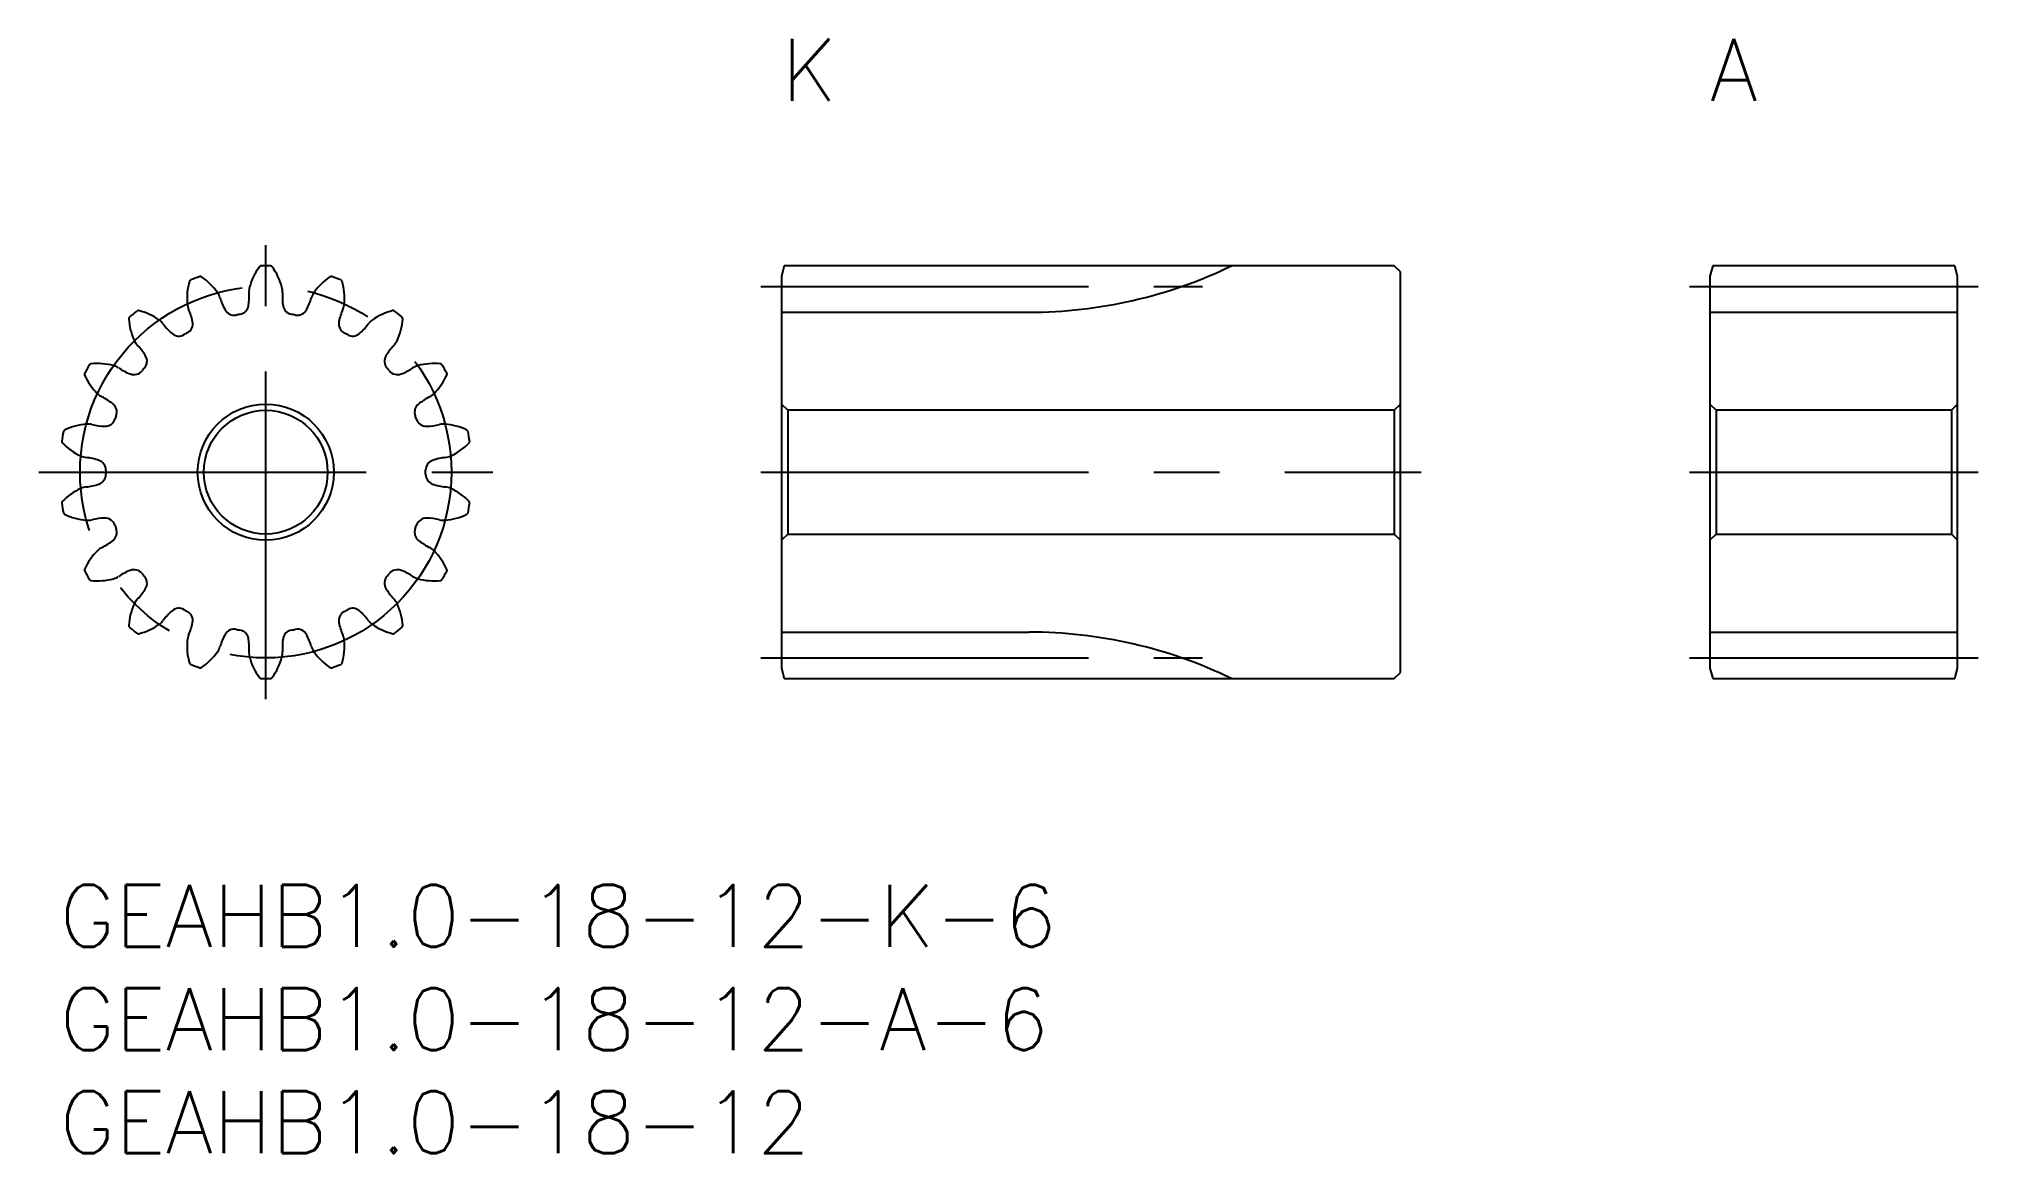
# Model space of a CAD drawing. Extents: x -1 to 93, y -13 to 41.
import ezdxf

# ---------------------------------------------------------------- set-up
doc = ezdxf.new("R2010")
doc.units = 0
doc.header["$LTSCALE"] = 0.5
doc.linetypes.add('CENTER', pattern=[50.8, 31.75, -6.35, 6.35, -6.35])
for name, color, linetype in [('MSM_CENTER', 1, 'CENTER'), ('MSM_CONTINUOUS', 7, 'CONTINUOUS'), ('MSM_PART_NUMBER', 7, 'CONTINUOUS')]:
    doc.layers.add(name, color=color, linetype=linetype)
doc.styles.get("Standard").update_dxf_attribs({"font": 'txt.shx', "height": 1, "bigfont": 'bigfont.shx'})

# ---------------------------------------------------------------- blocks, each defined once
blk = doc.blocks.new('*U3')
at = {"layer": 'MSM_PART_NUMBER'}
blk.add_text('GEAHB1.0-18-12-A-6', height=3, dxfattribs=at).set_placement((0, -8))
blk = doc.blocks.new('*U4')
at = {"layer": 'MSM_PART_NUMBER'}
blk.add_text('GEAHB1.0-18-12-K-6', height=3, dxfattribs=at).set_placement((0, -3))
blk = doc.blocks.new('*U5')
at = {"layer": 'MSM_PART_NUMBER'}
blk.add_text('K', height=3, dxfattribs=at).set_placement((35, 38))
blk = doc.blocks.new('*U6')
at = {"layer": 'MSM_PART_NUMBER'}
blk.add_text('A', height=3, dxfattribs=at).set_placement((80, 38))
blk = doc.blocks.new('*U7')
at = {"layer": 'MSM_PART_NUMBER'}
blk.add_text('GEAHB1.0-18-12', height=3, dxfattribs=at).set_placement((0, -13))

msp = doc.modelspace()

# ---------------------------------------------------------------- linework, layer by layer
at = {"layer": 'MSM_CENTER'}
for p, q in [((10, 9), (10, 31)), ((34, 29), (55.395, 29)), ((79, 29), (93, 29)), ((-1, 20), (21, 20)), ((34, 20), (66, 20)), ((79, 20), (93, 20)), ((34, 11), (55.395, 11)), ((79, 11), (93, 11))]:
    msp.add_line(p, q, dxfattribs=at)
msp.add_circle((10, 20), 9, dxfattribs=at)
at = {"layer": 'MSM_CONTINUOUS'}
for p, q in [((35.134, 30), (35, 29.5)), ((35, 29.5), (35, 10.5)), ((64.7, 30), (35.134, 30)), ((65, 29.7), (64.7, 30)), ((65, 10.3), (65, 29.7)), ((80.134, 30), (80, 29.5)), ((80, 29.5), (80, 10.5)), ((91.866, 30), (80.134, 30)), ((92, 29.5), (91.866, 30)), ((92, 10.5), (92, 29.5)), ((35, 27.75), (47, 27.75)), ((80, 27.75), (92, 27.75)), ((35, 23.3), (35.3, 23)), ((35.3, 23), (35.3, 17)), ((64.7, 23), (35.3, 23)), ((64.7, 23), (65, 23.3)), ((64.7, 23), (64.7, 17)), ((80, 23.3), (80.3, 23)), ((80.3, 23), (80.3, 17)), ((91.7, 23), (80.3, 23)), ((91.7, 23), (92, 23.3)), ((91.7, 23), (91.7, 17)), ((35.3, 17), (35, 16.7)), ((35.3, 17), (64.7, 17)), ((65, 16.7), (64.7, 17)), ((80.3, 17), (80, 16.7)), ((80.3, 17), (91.7, 17)), ((92, 16.7), (91.7, 17)), ((35, 12.25), (47, 12.25)), ((80, 12.25), (92, 12.25)), ((35, 10.5), (35.134, 10)), ((80, 10.5), (80.134, 10)), ((91.866, 10), (92, 10.5)), ((35.134, 10), (64.7, 10)), ((64.7, 10), (65, 10.3)), ((80.134, 10), (91.866, 10))]:
    msp.add_line(p, q, dxfattribs=at)
for radius in [3.3, 3]:
    msp.add_circle((10, 20), radius, dxfattribs=at)
for centre, radius, start, end in [((9.185, 28.418), 3, 163.91572, 185), ((6.399, 29.222), 0.1, 111.33276, 163.91573), ((10, 20), 10, 108.66724, 111.33276), ((6.831, 29.379), 0.1, 56.08426, 108.66725), ((5.213, 26.973), 3, 35, 56.08428), ((12.113, 28.189), 3, 143.91572, 165), ((9.77, 29.897), 0.1, 91.33276, 143.91573), ((10, 20), 10, 88.66724, 91.33276), ((10.23, 29.897), 0.1, 36.08428, 88.66725), ((7.887, 28.189), 3, 15, 36.08428), ((14.787, 26.973), 3, 123.91572, 145), ((13.169, 29.379), 0.1, 71.33276, 123.9157), ((10, 20), 10, 68.66724, 71.33276), ((13.601, 29.222), 0.1, 16.08431, 68.66726), ((10.815, 28.418), 3, 355, 16.08428), ((47, 50.25), 22.5, 270, 295.84193), ((7.005, 28.228), 0.812, 15.96768, 35), ((10.448, 29.216), 2.769, 196.03072, 209.26068), ((6.427, 28.507), 2.769, 350.73932, 3.96928), ((10, 28.756), 0.812, 165, 184.03232), ((10, 28.756), 0.812, 355.96768, 15), ((13.573, 28.507), 2.769, 176.03072, 189.26068), ((9.552, 29.216), 2.769, 330.73932, 343.96928), ((12.995, 28.228), 0.812, 145, 164.03232), ((3.462, 27.434), 0.1, 131.33276, 183.91573), ((6.355, 27.632), 3, 183.91572, 205), ((10, 20), 10, 128.66724, 131.33276), ((3.815, 27.73), 0.1, 76.08431, 128.66725), ((3.117, 24.915), 3, 55, 76.08428), ((4.372, 26.707), 0.812, 35.96768, 55), ((7.005, 28.228), 0.812, 185, 204.03232), ((5.963, 27.195), 0.5, 299.29834, 10.73931), ((3.733, 26.772), 2.769, 10.73932, 23.96928), ((8.468, 28.107), 0.5, 209.26067, 280.70166), ((10, 20), 7.75, 99.29834, 100.70166), ((8.667, 28.142), 0.5, 279.29834, 350.73931), ((11.333, 28.142), 0.5, 189.26067, 260.70166), ((10, 20), 7.75, 79.29834, 80.70166), ((11.532, 28.107), 0.5, 259.29834, 330.73931), ((14.037, 27.195), 0.5, 169.26067, 240.70166), ((16.267, 26.772), 2.769, 156.03072, 169.26068), ((12.995, 28.228), 0.812, 335.96768, 355), ((15.628, 26.707), 0.812, 125, 144.03232), ((16.883, 24.915), 3, 103.91572, 125), ((16.185, 27.73), 0.1, 51.33276, 103.9157), ((10, 20), 10, 48.66724, 51.33276), ((13.645, 27.632), 3, 335, 356.08428), ((16.538, 27.434), 0.1, 356.08431, 48.66726), ((4.372, 26.707), 0.812, 205, 224.03232), ((7.269, 28.813), 2.769, 216.03072, 229.26068), ((5.788, 27.094), 0.5, 229.26067, 300.70166), ((10, 20), 7.75, 119.29834, 120.70166), ((10, 20), 7.75, 59.29834, 60.70166), ((14.212, 27.094), 0.5, 239.29834, 310.73931), ((12.731, 28.813), 2.769, 310.73932, 323.96928), ((15.628, 26.707), 0.812, 315.96768, 335), ((1.795, 24.22), 2.769, 30.73932, 43.96928), ((3.746, 25.38), 0.5, 319.29834, 30.73931), ((16.254, 25.38), 0.5, 149.26067, 220.70166), ((18.205, 24.22), 2.769, 136.03072, 149.26068), ((1.314, 24.749), 0.1, 151.33276, 203.9157), ((3.965, 25.925), 3, 203.91572, 225), ((10, 20), 10, 148.66724, 151.33276), ((1.544, 25.148), 0.1, 96.08428, 148.66725), ((1.851, 22.264), 3, 75, 96.08428), ((2.417, 24.378), 0.812, 55.96768, 75), ((4.419, 27.347), 2.769, 236.03072, 249.26068), ((3.616, 25.225), 0.5, 249.26067, 320.70166), ((10, 20), 7.75, 139.29834, 140.70166), ((10, 20), 7.75, 39.29834, 40.70166), ((16.384, 25.225), 0.5, 219.29834, 290.73931), ((15.581, 27.347), 2.769, 290.73932, 303.96928), ((17.583, 24.378), 0.812, 105, 124.03232), ((18.149, 22.264), 3, 83.91572, 105), ((16.035, 25.925), 3, 315, 336.08428), ((18.456, 25.148), 0.1, 31.33276, 83.9157), ((10, 20), 10, 28.66724, 31.33276), ((18.686, 24.749), 0.1, 336.08431, 28.66726), ((2.417, 24.378), 0.812, 225, 244.03232), ((0.847, 21.159), 2.769, 50.73932, 63.96928), ((19.153, 21.159), 2.769, 116.03072, 129.26068), ((17.583, 24.378), 0.812, 295.96768, 315), ((2.214, 22.727), 0.5, 269.26067, 340.70166), ((2.283, 22.916), 0.5, 339.29834, 50.73931), ((10, 20), 7.75, 159.29834, 160.70166), ((17.717, 22.916), 0.5, 129.26067, 200.70166), ((10, 20), 7.75, 19.29834, 20.70166), ((17.786, 22.727), 0.5, 199.29834, 270.73931), ((10, 20), 10, 168.66724, 171.33276), ((0.293, 21.945), 0.1, 116.08431, 168.66726), ((1.568, 19.341), 3, 95, 116.08428), ((1.377, 21.52), 0.812, 75.96768, 95), ((2.243, 24.996), 2.769, 256.03072, 269.26068), ((17.757, 24.996), 2.769, 270.73932, 283.96928), ((18.623, 21.52), 0.812, 85, 104.03232), ((18.432, 19.341), 3, 63.91572, 85), ((19.707, 21.945), 0.1, 11.33276, 63.9157), ((10, 20), 10, 8.66724, 11.33276), ((0.213, 21.492), 0.1, 171.33276, 223.9157), ((2.302, 23.503), 3, 223.91572, 245), ((1.377, 21.52), 0.812, 245, 264.03232), ((1.002, 17.959), 2.769, 70.73932, 83.96928), ((18.998, 17.959), 2.769, 96.03072, 109.26068), ((18.623, 21.52), 0.812, 275.96768, 295), ((17.698, 23.503), 3, 295, 316.08428), ((19.787, 21.492), 0.1, 316.08431, 8.66726), ((1.751, 20.101), 0.5, 359.29834, 70.73931), ((1.751, 19.899), 0.5, 289.26067, 0.70166), ((10, 20), 7.75, 179.29834, 180.70166), ((18.249, 20.101), 0.5, 109.26067, 180.70166), ((10, 20), 7.75, 359.29834, 0.70166), ((18.249, 19.899), 0.5, 179.29834, 250.73931), ((2.302, 16.497), 3, 115, 136.08428), ((1.377, 18.48), 0.812, 95.96768, 115), ((1.002, 22.041), 2.769, 276.03072, 289.26068), ((18.998, 22.041), 2.769, 250.73932, 263.96928), ((18.623, 18.48), 0.812, 65, 84.03232), ((17.698, 16.497), 3, 43.91572, 65), ((0.213, 18.508), 0.1, 136.08428, 188.66725), ((10, 20), 10, 188.66724, 191.33276), ((0.293, 18.055), 0.1, 191.33276, 243.9157), ((1.568, 20.659), 3, 243.91572, 265), ((18.432, 20.659), 3, 275, 296.08429), ((19.707, 18.055), 0.1, 296.08433, 348.66726), ((10, 20), 10, 348.66724, 351.33276), ((19.787, 18.508), 0.1, 351.33276, 43.9157), ((1.377, 18.48), 0.812, 265, 284.03232), ((2.243, 15.004), 2.769, 90.73932, 103.96928), ((2.214, 17.273), 0.5, 19.29834, 90.73931), ((2.283, 17.084), 0.5, 309.26067, 20.70166), ((10, 20), 7.75, 199.29834, 200.70166), ((17.717, 17.084), 0.5, 159.29834, 230.73931), ((10, 20), 7.75, 339.29834, 340.70166), ((17.786, 17.273), 0.5, 89.26067, 160.70166), ((17.757, 15.004), 2.769, 76.03072, 89.26068), ((18.623, 18.48), 0.812, 255.96768, 275), ((3.965, 14.075), 3, 135, 156.08428), ((2.417, 15.622), 0.812, 115.96768, 135), ((0.847, 18.841), 2.769, 296.03072, 309.26068), ((19.153, 18.841), 2.769, 230.73932, 243.96928), ((17.583, 15.622), 0.812, 45, 64.03232), ((16.035, 14.075), 3, 23.91572, 45), ((1.314, 15.251), 0.1, 156.08428, 208.66725), ((10, 20), 10, 208.66724, 211.33276), ((4.419, 12.653), 2.769, 110.73932, 123.96928), ((3.616, 14.775), 0.5, 39.29834, 110.73931), ((10, 20), 7.75, 219.29834, 220.70166), ((10, 20), 7.75, 319.29834, 320.70166), ((16.384, 14.775), 0.5, 69.26067, 140.70166), ((15.581, 12.653), 2.769, 56.03072, 69.26068), ((10, 20), 10, 328.66724, 331.33276), ((18.686, 15.251), 0.1, 331.33276, 23.9157), ((1.544, 14.852), 0.1, 211.33276, 263.9157), ((1.851, 17.736), 3, 263.91572, 285), ((2.417, 15.622), 0.812, 285, 304.03232), ((1.795, 15.78), 2.769, 316.03072, 329.26068), ((3.746, 14.62), 0.5, 329.26067, 40.70166), ((16.254, 14.62), 0.5, 139.29834, 210.73931), ((18.205, 15.78), 2.769, 210.73932, 223.96928), ((17.583, 15.622), 0.812, 235.96768, 255), ((18.149, 17.736), 3, 255, 276.08428), ((18.456, 14.852), 0.1, 276.08431, 328.66726), ((6.355, 12.368), 3, 155, 176.08428), ((4.372, 13.293), 0.812, 135.96768, 155), ((7.269, 11.187), 2.769, 130.73932, 143.96928), ((5.788, 12.906), 0.5, 59.29834, 130.73931), ((10, 20), 7.75, 239.29834, 240.70166), ((5.963, 12.805), 0.5, 349.26067, 60.70166), ((14.037, 12.805), 0.5, 119.29834, 190.73931), ((10, 20), 7.75, 299.29834, 300.70166), ((14.212, 12.906), 0.5, 49.26067, 120.70166), ((12.731, 11.187), 2.769, 36.03072, 49.26068), ((15.628, 13.293), 0.812, 25, 44.03232), ((13.645, 12.368), 3, 3.91572, 25), ((3.462, 12.566), 0.1, 176.08428, 228.66726), ((10, 20), 10, 228.66724, 231.33276), ((3.117, 15.085), 3, 283.91572, 305), ((4.372, 13.293), 0.812, 305, 324.03232), ((3.733, 13.228), 2.769, 336.03072, 349.26068), ((8.468, 11.893), 0.5, 79.29834, 150.73931), ((10, 20), 7.75, 259.29834, 260.70166), ((8.667, 11.858), 0.5, 9.26067, 80.70166), ((11.333, 11.858), 0.5, 99.29834, 170.73931), ((10, 20), 7.75, 279.29834, 280.70166), ((11.532, 11.893), 0.5, 29.26067, 100.70166), ((16.267, 13.228), 2.769, 190.73932, 203.96928), ((15.628, 13.293), 0.812, 215.96768, 235), ((16.883, 15.085), 3, 235, 256.08428), ((10, 20), 10, 308.66724, 311.33276), ((16.538, 12.566), 0.1, 311.33276, 3.9157), ((47, -10.25), 22.5, 64.15807, 90), ((3.815, 12.27), 0.1, 231.33276, 283.9157), ((9.185, 11.582), 3, 175, 196.08428), ((7.005, 11.772), 0.812, 155.96768, 175), ((5.213, 13.027), 3, 303.91572, 325), ((7.005, 11.772), 0.812, 325, 344.03232), ((10.448, 10.784), 2.769, 150.73932, 163.96928), ((6.427, 11.493), 2.769, 356.03072, 9.26068), ((10, 11.244), 0.812, 175.96768, 195), ((10, 11.244), 0.812, 345, 4.03232), ((13.573, 11.493), 2.769, 170.73932, 183.96928), ((9.552, 10.784), 2.769, 16.03072, 29.26068), ((12.995, 11.772), 0.812, 195.96768, 215), ((14.787, 13.027), 3, 215, 236.08428), ((10.815, 11.582), 3, 343.91572, 5), ((12.995, 11.772), 0.812, 5, 24.03232), ((16.185, 12.27), 0.1, 256.08431, 308.66726), ((6.399, 10.778), 0.1, 196.08431, 248.66726), ((10, 20), 10, 248.66724, 251.33276), ((6.831, 10.621), 0.1, 251.33276, 303.9157), ((12.113, 11.811), 3, 195, 216.08428), ((7.887, 11.811), 3, 323.91572, 345), ((13.169, 10.621), 0.1, 236.08431, 288.66726), ((10, 20), 10, 288.66724, 291.33276), ((13.601, 10.778), 0.1, 291.33276, 343.9157), ((9.77, 10.103), 0.1, 216.08426, 268.66726), ((10, 20), 10, 268.66724, 271.33276), ((10.23, 10.103), 0.1, 271.33276, 323.91573)]:
    msp.add_arc(centre, radius, start, end, dxfattribs=at)

# ---------------------------------------------------------------- block references
for name in ['*U5', '*U6', '*U4', '*U3', '*U7']:
    msp.add_blockref(name, (0, 0), dxfattribs=at)

doc.saveas('drawing.dxf')
